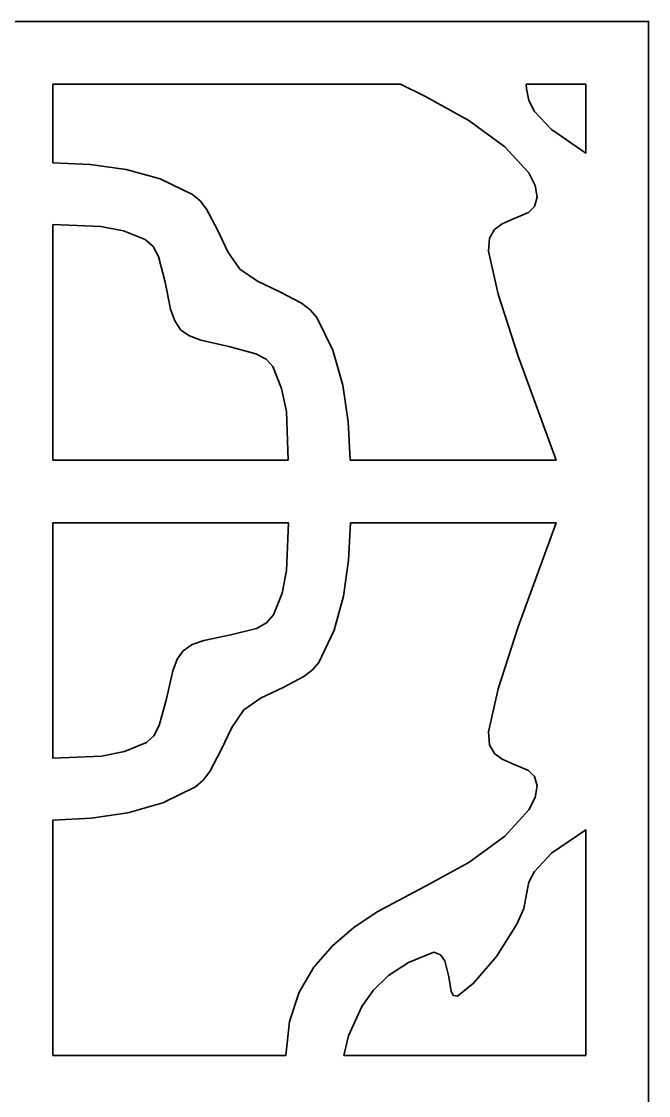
# Model space of a CAD drawing. Header units: centimetres. Extents: x -8.6 to -4, y -13.7 to 14.6.
# Drawn here: x -6.319 to -3.994, y 10.639 to 14.625 of the extents above; entities that cross this region are included whole.
import ezdxf

# ---------------------------------------------------------------- set-up
doc = ezdxf.new("R2010")
doc.units = ezdxf.units.CM
doc.header["$MEASUREMENT"] = 0
doc.layers.add('layer 1', color=7, linetype='Continuous')

msp = doc.modelspace()

# ---------------------------------------------------------------- linework, layer by layer
at = {"layer": 'layer 1', "color": 30, "lineweight": 35}
for points, knots in [([(-8.6438, -13.74126), (-8.6438, -13.74126), (-8.6438, -13.50875), (-8.6438, -13.50875), (-8.6438, -13.50875), (-8.6438, -13.50875), (-8.6438, -11.53244), (-8.6438, -11.53244), (-8.6438, -11.53244), (-8.6438, -11.53244), (-8.6438, -11.29993), (-8.6438, -11.29993), (-8.6438, -11.29993), (-8.6438, -11.29993), (-8.6438, -9.32362), (-8.6438, -9.32362), (-8.6438, -9.32362), (-8.6438, -9.32362), (-8.6438, -9.09111), (-8.6438, -9.09111), (-8.6438, -9.09111), (-8.6438, -9.09111), (-8.6438, -7.1148), (-8.6438, -7.1148), (-8.6438, -7.1148), (-8.6438, -7.1148), (-8.6438, -6.88229), (-8.6438, -6.88229), (-8.6438, -6.88229), (-8.6438, -6.88229), (-8.6438, -4.90598), (-8.6438, -4.90598), (-8.6438, -4.90598), (-8.6438, -4.90598), (-8.6438, -4.67347), (-8.6438, -4.67347), (-8.6438, -4.67347), (-8.6438, -4.67347), (-8.6438, -2.69716), (-8.6438, -2.69716), (-8.6438, -2.69716), (-8.6438, -2.69716), (-8.6438, -2.46465), (-8.6438, -2.46465), (-8.6438, -2.46465), (-8.6438, -2.46465), (-8.6438, -0.48834), (-8.6438, -0.48834), (-8.6438, -0.48834), (-8.6438, -0.48834), (-8.6438, -0.25583), (-8.6438, -0.25583), (-8.6438, -0.25583), (-8.6438, -0.25583), (-8.6438, 1.72048), (-8.6438, 1.72048), (-8.6438, 1.72048), (-8.6438, 1.72048), (-8.6438, 1.95299), (-8.6438, 1.95299), (-8.6438, 1.95299), (-8.6438, 1.95299), (-8.6438, 3.9293), (-8.6438, 3.9293), (-8.6438, 3.9293), (-8.6438, 3.9293), (-8.6438, 4.16181), (-8.6438, 4.16181), (-8.6438, 4.16181), (-8.6438, 4.16181), (-8.6438, 6.13812), (-8.6438, 6.13812), (-8.6438, 6.13812), (-8.6438, 6.13812), (-8.6438, 6.37063), (-8.6438, 6.37063), (-8.6438, 6.37063), (-8.6438, 6.37063), (-8.6438, 8.34694), (-8.6438, 8.34694), (-8.6438, 8.34694), (-8.6438, 8.34694), (-8.6438, 8.57945), (-8.6438, 8.57945), (-8.6438, 8.57945), (-8.6438, 8.57945), (-8.6438, 10.55576), (-8.6438, 10.55576), (-8.6438, 10.55576), (-8.6438, 10.55576), (-8.6438, 10.78827), (-8.6438, 10.78827), (-8.6438, 10.78827), (-8.6438, 10.78827), (-8.6438, 12.76458), (-8.6438, 12.76458), (-8.6438, 12.76458), (-8.6438, 12.76458), (-8.6438, 12.99709), (-8.6438, 12.99709), (-8.6438, 12.99709), (-8.6438, 12.99709), (-8.6438, 14.39213), (-8.6438, 14.39213), (-8.6438, 14.39213), (-8.6438, 14.39213), (-8.6438, 14.62464), (-8.6438, 14.62464), (-8.6438, 14.62464), (-8.6438, 14.62464), (-8.41129, 14.62464), (-8.41129, 14.62464), (-8.41129, 14.62464), (-8.41129, 14.62464), (-6.43498, 14.62464), (-6.43498, 14.62464), (-6.43498, 14.62464), (-6.43498, 14.62464), (-6.20247, 14.62464), (-6.20247, 14.62464), (-6.20247, 14.62464), (-6.20247, 14.62464), (-4.22616, 14.62464), (-4.22616, 14.62464), (-4.22616, 14.62464), (-4.22616, 14.62464), (-3.99365, 14.62464), (-3.99365, 14.62464), (-3.99365, 14.62464), (-3.99365, 14.62464), (-3.99365, 14.39213), (-3.99365, 14.39213), (-3.99365, 14.39213), (-3.99365, 14.39213), (-3.99365, 12.99709), (-3.99365, 12.99709), (-3.99365, 12.99709), (-3.99365, 12.99709), (-3.99365, 12.76458), (-3.99365, 12.76458), (-3.99365, 12.76458), (-3.99365, 12.76458), (-3.99365, 10.78827), (-3.99365, 10.78827), (-3.99365, 10.78827), (-3.99365, 10.78827), (-3.99365, 10.55576), (-3.99365, 10.55576), (-3.99365, 10.55576), (-3.99365, 10.55576), (-3.99365, 8.57945), (-3.99365, 8.57945), (-3.99365, 8.57945), (-3.99365, 8.57945), (-3.99365, 8.34694), (-3.99365, 8.34694), (-3.99365, 8.34694), (-3.99365, 8.34694), (-3.99365, 6.37063), (-3.99365, 6.37063), (-3.99365, 6.37063), (-3.99365, 6.37063), (-3.99365, 6.13812), (-3.99365, 6.13812), (-3.99365, 6.13812), (-3.99365, 6.13812), (-3.99365, 4.16181), (-3.99365, 4.16181), (-3.99365, 4.16181), (-3.99365, 4.16181), (-3.99365, 3.9293), (-3.99365, 3.9293), (-3.99365, 3.9293), (-3.99365, 3.9293), (-3.99365, 1.95299), (-3.99365, 1.95299), (-3.99365, 1.95299), (-3.99365, 1.95299), (-3.99365, 1.72048), (-3.99365, 1.72048), (-3.99365, 1.72048), (-3.99365, 1.72048), (-3.99365, -0.25583), (-3.99365, -0.25583), (-3.99365, -0.25583), (-3.99365, -0.25583), (-3.99365, -0.48834), (-3.99365, -0.48834), (-3.99365, -0.48834), (-3.99365, -0.48834), (-3.99365, -2.46465), (-3.99365, -2.46465), (-3.99365, -2.46465), (-3.99365, -2.46465), (-3.99365, -2.69716), (-3.99365, -2.69716), (-3.99365, -2.69716), (-3.99365, -2.69716), (-3.99365, -4.67347), (-3.99365, -4.67347), (-3.99365, -4.67347), (-3.99365, -4.67347), (-3.99365, -4.90598), (-3.99365, -4.90598), (-3.99365, -4.90598), (-3.99365, -4.90598), (-3.99365, -6.88229), (-3.99365, -6.88229), (-3.99365, -6.88229), (-3.99365, -6.88229), (-3.99365, -7.1148), (-3.99365, -7.1148), (-3.99365, -7.1148), (-3.99365, -7.1148), (-3.99365, -9.09111), (-3.99365, -9.09111), (-3.99365, -9.09111), (-3.99365, -9.09111), (-3.99365, -9.32362), (-3.99365, -9.32362), (-3.99365, -9.32362), (-3.99365, -9.32362), (-3.99365, -11.29993), (-3.99365, -11.29993), (-3.99365, -11.29993), (-3.99365, -11.29993), (-3.99365, -11.53244), (-3.99365, -11.53244), (-3.99365, -11.53244), (-3.99365, -11.53244), (-3.99365, -13.50875), (-3.99365, -13.50875), (-3.99365, -13.50875), (-3.99365, -13.50875), (-3.99365, -13.74126), (-3.99365, -13.74126), (-3.99365, -13.74126), (-3.99365, -13.74126), (-4.22616, -13.74126), (-4.22616, -13.74126), (-4.22616, -13.74126), (-4.22616, -13.74126), (-6.20247, -13.74126), (-6.20247, -13.74126), (-6.20247, -13.74126), (-6.20247, -13.74126), (-6.43498, -13.74126), (-6.43498, -13.74126), (-6.43498, -13.74126), (-6.43498, -13.74126), (-8.41129, -13.74126), (-8.41129, -13.74126), (-8.41129, -13.74126), (-8.41129, -13.74126), (-8.6438, -13.74126), (-8.6438, -13.74126)], [0, 0, 0, 0, 0.0153846, 0.0153846, 0.0153846, 0.0153846, 0.0307692, 0.0307692, 0.0307692, 0.0307692, 0.0461538, 0.0461538, 0.0461538, 0.0461538, 0.0615385, 0.0615385, 0.0615385, 0.0615385, 0.0769231, 0.0769231, 0.0769231, 0.0769231, 0.0923077, 0.0923077, 0.0923077, 0.0923077, 0.1076923, 0.1076923, 0.1076923, 0.1076923, 0.1230769, 0.1230769, 0.1230769, 0.1230769, 0.1384615, 0.1384615, 0.1384615, 0.1384615, 0.1538462, 0.1538462, 0.1538462, 0.1538462, 0.1692308, 0.1692308, 0.1692308, 0.1692308, 0.1846154, 0.1846154, 0.1846154, 0.1846154, 0.2, 0.2, 0.2, 0.2, 0.2153846, 0.2153846, 0.2153846, 0.2153846, 0.2307692, 0.2307692, 0.2307692, 0.2307692, 0.2461538, 0.2461538, 0.2461538, 0.2461538, 0.2615385, 0.2615385, 0.2615385, 0.2615385, 0.2769231, 0.2769231, 0.2769231, 0.2769231, 0.2923077, 0.2923077, 0.2923077, 0.2923077, 0.3076923, 0.3076923, 0.3076923, 0.3076923, 0.3230769, 0.3230769, 0.3230769, 0.3230769, 0.3384615, 0.3384615, 0.3384615, 0.3384615, 0.3538462, 0.3538462, 0.3538462, 0.3538462, 0.3692308, 0.3692308, 0.3692308, 0.3692308, 0.3846154, 0.3846154, 0.3846154, 0.3846154, 0.4, 0.4, 0.4, 0.4, 0.4153846, 0.4153846, 0.4153846, 0.4153846, 0.4307692, 0.4307692, 0.4307692, 0.4307692, 0.4461538, 0.4461538, 0.4461538, 0.4461538, 0.4615385, 0.4615385, 0.4615385, 0.4615385, 0.4769231, 0.4769231, 0.4769231, 0.4769231, 0.4923077, 0.4923077, 0.4923077, 0.4923077, 0.5076923, 0.5076923, 0.5076923, 0.5076923, 0.5230769, 0.5230769, 0.5230769, 0.5230769, 0.5384615, 0.5384615, 0.5384615, 0.5384615, 0.5538462, 0.5538462, 0.5538462, 0.5538462, 0.5692308, 0.5692308, 0.5692308, 0.5692308, 0.5846154, 0.5846154, 0.5846154, 0.5846154, 0.6, 0.6, 0.6, 0.6, 0.6153846, 0.6153846, 0.6153846, 0.6153846, 0.6307692, 0.6307692, 0.6307692, 0.6307692, 0.6461538, 0.6461538, 0.6461538, 0.6461538, 0.6615385, 0.6615385, 0.6615385, 0.6615385, 0.6769231, 0.6769231, 0.6769231, 0.6769231, 0.6923077, 0.6923077, 0.6923077, 0.6923077, 0.7076923, 0.7076923, 0.7076923, 0.7076923, 0.7230769, 0.7230769, 0.7230769, 0.7230769, 0.7384615, 0.7384615, 0.7384615, 0.7384615, 0.7538462, 0.7538462, 0.7538462, 0.7538462, 0.7692308, 0.7692308, 0.7692308, 0.7692308, 0.7846154, 0.7846154, 0.7846154, 0.7846154, 0.8, 0.8, 0.8, 0.8, 0.8153846, 0.8153846, 0.8153846, 0.8153846, 0.8307692, 0.8307692, 0.8307692, 0.8307692, 0.8461538, 0.8461538, 0.8461538, 0.8461538, 0.8615385, 0.8615385, 0.8615385, 0.8615385, 0.8769231, 0.8769231, 0.8769231, 0.8769231, 0.8923077, 0.8923077, 0.8923077, 0.8923077, 0.9076923, 0.9076923, 0.9076923, 0.9076923, 0.9230769, 0.9230769, 0.9230769, 0.9230769, 0.9384615, 0.9384615, 0.9384615, 0.9384615, 0.9538462, 0.9538462, 0.9538462, 0.9538462, 0.9692308, 0.9692308, 0.9692308, 0.9692308, 1, 1, 1, 1]), ([(-6.20247, 14.10034), (-6.20247, 14.10034), (-6.06384, 14.09365), (-6.06384, 14.09365), (-6.06384, 14.09365), (-6.06384, 14.09365), (-5.93073, 14.07534), (-5.93073, 14.07534), (-5.93073, 14.07534), (-5.93073, 14.07534), (-5.80401, 14.04018), (-5.80401, 14.04018), (-5.80401, 14.04018), (-5.80401, 14.04018), (-5.68485, 13.98292), (-5.68485, 13.98292), (-5.68485, 13.98292), (-5.68485, 13.98292), (-5.65666, 13.95967), (-5.65666, 13.95967), (-5.65666, 13.95967), (-5.65666, 13.95967), (-5.63254, 13.92828), (-5.63254, 13.92828), (-5.63254, 13.92828), (-5.63254, 13.92828), (-5.59185, 13.85097), (-5.59185, 13.85097), (-5.59185, 13.85097), (-5.59185, 13.85097), (-5.55377, 13.77047), (-5.55377, 13.77047), (-5.55377, 13.77047), (-5.55377, 13.77047), (-5.50931, 13.70595), (-5.50931, 13.70595), (-5.50931, 13.70595), (-5.50931, 13.70595), (-5.44333, 13.6609), (-5.44333, 13.6609), (-5.44333, 13.6609), (-5.44333, 13.6609), (-5.36021, 13.62137), (-5.36021, 13.62137), (-5.36021, 13.62137), (-5.36021, 13.62137), (-5.28, 13.57894), (-5.28, 13.57894), (-5.28, 13.57894), (-5.28, 13.57894), (-5.24774, 13.55453), (-5.24774, 13.55453), (-5.24774, 13.55453), (-5.24774, 13.55453), (-5.22361, 13.52633), (-5.22361, 13.52633), (-5.22361, 13.52633), (-5.22361, 13.52633), (-5.16374, 13.40485), (-5.16374, 13.40485), (-5.16374, 13.40485), (-5.16374, 13.40485), (-5.12683, 13.27552), (-5.12683, 13.27552), (-5.12683, 13.27552), (-5.12683, 13.27552), (-5.10707, 13.13921), (-5.10707, 13.13921), (-5.10707, 13.13921), (-5.10707, 13.13921), (-5.09951, 12.99709), (-5.09951, 12.99709), (-5.09951, 12.99709), (-5.09951, 12.99709), (-4.33631, 12.99709), (-4.33631, 12.99709), (-4.33631, 12.99709), (-4.33631, 12.99709), (-4.47668, 13.38305), (-4.47668, 13.38305), (-4.47668, 13.38305), (-4.47668, 13.38305), (-4.55109, 13.61294), (-4.55109, 13.61294), (-4.55109, 13.61294), (-4.55109, 13.61294), (-4.58742, 13.7725), (-4.58742, 13.7725), (-4.58742, 13.7725), (-4.58742, 13.7725), (-4.58306, 13.82046), (-4.58306, 13.82046), (-4.58306, 13.82046), (-4.58306, 13.82046), (-4.56446, 13.85272), (-4.56446, 13.85272), (-4.56446, 13.85272), (-4.56446, 13.85272), (-4.53655, 13.87364), (-4.53655, 13.87364), (-4.53655, 13.87364), (-4.53655, 13.87364), (-4.50313, 13.88846), (-4.50313, 13.88846), (-4.50313, 13.88846), (-4.50313, 13.88846), (-4.43861, 13.91637), (-4.43861, 13.91637), (-4.43861, 13.91637), (-4.43861, 13.91637), (-4.41623, 13.93874), (-4.41623, 13.93874), (-4.41623, 13.93874), (-4.41623, 13.93874), (-4.40664, 13.97275), (-4.40664, 13.97275), (-4.40664, 13.97275), (-4.40664, 13.97275), (-4.41333, 14.01605), (-4.41333, 14.01605), (-4.41333, 14.01605), (-4.41333, 14.01605), (-4.43687, 14.06255), (-4.43687, 14.06255), (-4.43687, 14.06255), (-4.43687, 14.06255), (-4.52638, 14.15992), (-4.52638, 14.15992), (-4.52638, 14.15992), (-4.52638, 14.15992), (-4.66007, 14.25757), (-4.66007, 14.25757), (-4.66007, 14.25757), (-4.66007, 14.25757), (-4.82312, 14.34708), (-4.82312, 14.34708), (-4.82312, 14.34708), (-4.82312, 14.34708), (-4.91322, 14.39213), (-4.91322, 14.39213), (-4.91322, 14.39213), (-4.91322, 14.39213), (-6.20247, 14.39213), (-6.20247, 14.39213), (-6.20247, 14.39213), (-6.20247, 14.39213), (-6.20247, 14.10034), (-6.20247, 14.10034)], [0, 0, 0, 0, 0.0263158, 0.0263158, 0.0263158, 0.0263158, 0.0526316, 0.0526316, 0.0526316, 0.0526316, 0.0789474, 0.0789474, 0.0789474, 0.0789474, 0.1052632, 0.1052632, 0.1052632, 0.1052632, 0.1315789, 0.1315789, 0.1315789, 0.1315789, 0.1578947, 0.1578947, 0.1578947, 0.1578947, 0.1842105, 0.1842105, 0.1842105, 0.1842105, 0.2105263, 0.2105263, 0.2105263, 0.2105263, 0.2368421, 0.2368421, 0.2368421, 0.2368421, 0.2631579, 0.2631579, 0.2631579, 0.2631579, 0.2894737, 0.2894737, 0.2894737, 0.2894737, 0.3157895, 0.3157895, 0.3157895, 0.3157895, 0.3421053, 0.3421053, 0.3421053, 0.3421053, 0.3684211, 0.3684211, 0.3684211, 0.3684211, 0.3947368, 0.3947368, 0.3947368, 0.3947368, 0.4210526, 0.4210526, 0.4210526, 0.4210526, 0.4473684, 0.4473684, 0.4473684, 0.4473684, 0.4736842, 0.4736842, 0.4736842, 0.4736842, 0.5, 0.5, 0.5, 0.5, 0.5263158, 0.5263158, 0.5263158, 0.5263158, 0.5526316, 0.5526316, 0.5526316, 0.5526316, 0.5789474, 0.5789474, 0.5789474, 0.5789474, 0.6052632, 0.6052632, 0.6052632, 0.6052632, 0.6315789, 0.6315789, 0.6315789, 0.6315789, 0.6578947, 0.6578947, 0.6578947, 0.6578947, 0.6842105, 0.6842105, 0.6842105, 0.6842105, 0.7105263, 0.7105263, 0.7105263, 0.7105263, 0.7368421, 0.7368421, 0.7368421, 0.7368421, 0.7631579, 0.7631579, 0.7631579, 0.7631579, 0.7894737, 0.7894737, 0.7894737, 0.7894737, 0.8157895, 0.8157895, 0.8157895, 0.8157895, 0.8421053, 0.8421053, 0.8421053, 0.8421053, 0.8684211, 0.8684211, 0.8684211, 0.8684211, 0.8947368, 0.8947368, 0.8947368, 0.8947368, 0.9210526, 0.9210526, 0.9210526, 0.9210526, 0.9473684, 0.9473684, 0.9473684, 0.9473684, 1, 1, 1, 1]), ([(-4.44762, 14.39213), (-4.44762, 14.39213), (-4.44588, 14.37528), (-4.44588, 14.37528), (-4.44588, 14.37528), (-4.44588, 14.37528), (-4.43716, 14.3311), (-4.43716, 14.3311), (-4.43716, 14.3311), (-4.43716, 14.3311), (-4.41681, 14.29099), (-4.41681, 14.29099), (-4.41681, 14.29099), (-4.41681, 14.29099), (-4.35375, 14.22357), (-4.35375, 14.22357), (-4.35375, 14.22357), (-4.35375, 14.22357), (-4.22616, 14.13638), (-4.22616, 14.13638), (-4.22616, 14.13638), (-4.22616, 14.13638), (-4.22616, 14.39213), (-4.22616, 14.39213), (-4.22616, 14.39213), (-4.22616, 14.39213), (-4.44762, 14.39213), (-4.44762, 14.39213)], [0, 0, 0, 0, 0.125, 0.125, 0.125, 0.125, 0.25, 0.25, 0.25, 0.25, 0.375, 0.375, 0.375, 0.375, 0.5, 0.5, 0.5, 0.5, 0.625, 0.625, 0.625, 0.625, 0.75, 0.75, 0.75, 0.75, 1, 1, 1, 1]), ([(-5.3294, 12.99709), (-5.3294, 12.99709), (-5.33638, 13.17786), (-5.33638, 13.17786), (-5.33638, 13.17786), (-5.33638, 13.17786), (-5.35411, 13.26331), (-5.35411, 13.26331), (-5.35411, 13.26331), (-5.35411, 13.26331), (-5.38724, 13.34469), (-5.38724, 13.34469), (-5.38724, 13.34469), (-5.38724, 13.34469), (-5.41165, 13.37143), (-5.41165, 13.37143), (-5.41165, 13.37143), (-5.41165, 13.37143), (-5.44973, 13.39119), (-5.44973, 13.39119), (-5.44973, 13.39119), (-5.44973, 13.39119), (-5.54971, 13.41822), (-5.54971, 13.41822), (-5.54971, 13.41822), (-5.54971, 13.41822), (-5.65346, 13.44234), (-5.65346, 13.44234), (-5.65346, 13.44234), (-5.65346, 13.44234), (-5.69618, 13.45862), (-5.69618, 13.45862), (-5.69618, 13.45862), (-5.69618, 13.45862), (-5.72757, 13.47983), (-5.72757, 13.47983), (-5.72757, 13.47983), (-5.72757, 13.47983), (-5.75024, 13.51384), (-5.75024, 13.51384), (-5.75024, 13.51384), (-5.75024, 13.51384), (-5.76594, 13.55714), (-5.76594, 13.55714), (-5.76594, 13.55714), (-5.76594, 13.55714), (-5.78628, 13.65741), (-5.78628, 13.65741), (-5.78628, 13.65741), (-5.78628, 13.65741), (-5.81069, 13.75303), (-5.81069, 13.75303), (-5.81069, 13.75303), (-5.81069, 13.75303), (-5.83104, 13.78994), (-5.83104, 13.78994), (-5.83104, 13.78994), (-5.83104, 13.78994), (-5.86068, 13.81551), (-5.86068, 13.81551), (-5.86068, 13.81551), (-5.86068, 13.81551), (-5.9409, 13.84748), (-5.9409, 13.84748), (-5.9409, 13.84748), (-5.9409, 13.84748), (-6.02489, 13.86434), (-6.02489, 13.86434), (-6.02489, 13.86434), (-6.02489, 13.86434), (-6.20247, 13.87074), (-6.20247, 13.87074), (-6.20247, 13.87074), (-6.20247, 13.87074), (-6.20247, 12.99709), (-6.20247, 12.99709), (-6.20247, 12.99709), (-6.20247, 12.99709), (-5.3294, 12.99709), (-5.3294, 12.99709)], [0, 0, 0, 0, 0.047619, 0.047619, 0.047619, 0.047619, 0.0952381, 0.0952381, 0.0952381, 0.0952381, 0.1428571, 0.1428571, 0.1428571, 0.1428571, 0.1904762, 0.1904762, 0.1904762, 0.1904762, 0.2380952, 0.2380952, 0.2380952, 0.2380952, 0.2857143, 0.2857143, 0.2857143, 0.2857143, 0.3333333, 0.3333333, 0.3333333, 0.3333333, 0.3809524, 0.3809524, 0.3809524, 0.3809524, 0.4285714, 0.4285714, 0.4285714, 0.4285714, 0.4761905, 0.4761905, 0.4761905, 0.4761905, 0.5238095, 0.5238095, 0.5238095, 0.5238095, 0.5714286, 0.5714286, 0.5714286, 0.5714286, 0.6190476, 0.6190476, 0.6190476, 0.6190476, 0.6666667, 0.6666667, 0.6666667, 0.6666667, 0.7142857, 0.7142857, 0.7142857, 0.7142857, 0.7619048, 0.7619048, 0.7619048, 0.7619048, 0.8095238, 0.8095238, 0.8095238, 0.8095238, 0.8571429, 0.8571429, 0.8571429, 0.8571429, 0.9047619, 0.9047619, 0.9047619, 0.9047619, 1, 1, 1, 1]), ([(-5.09922, 12.76458), (-5.09922, 12.76458), (-5.1062, 12.62595), (-5.1062, 12.62595), (-5.1062, 12.62595), (-5.1062, 12.62595), (-5.12422, 12.49255), (-5.12422, 12.49255), (-5.12422, 12.49255), (-5.12422, 12.49255), (-5.15938, 12.36583), (-5.15938, 12.36583), (-5.15938, 12.36583), (-5.15938, 12.36583), (-5.21664, 12.24667), (-5.21664, 12.24667), (-5.21664, 12.24667), (-5.21664, 12.24667), (-5.24018, 12.21848), (-5.24018, 12.21848), (-5.24018, 12.21848), (-5.24018, 12.21848), (-5.27157, 12.19436), (-5.27157, 12.19436), (-5.27157, 12.19436), (-5.27157, 12.19436), (-5.34888, 12.15367), (-5.34888, 12.15367), (-5.34888, 12.15367), (-5.34888, 12.15367), (-5.42938, 12.1156), (-5.42938, 12.1156), (-5.42938, 12.1156), (-5.42938, 12.1156), (-5.4939, 12.07113), (-5.4939, 12.07113), (-5.4939, 12.07113), (-5.4939, 12.07113), (-5.53866, 12.00515), (-5.53866, 12.00515), (-5.53866, 12.00515), (-5.53866, 12.00515), (-5.57848, 11.92203), (-5.57848, 11.92203), (-5.57848, 11.92203), (-5.57848, 11.92203), (-5.62062, 11.84211), (-5.62062, 11.84211), (-5.62062, 11.84211), (-5.62062, 11.84211), (-5.64532, 11.80956), (-5.64532, 11.80956), (-5.64532, 11.80956), (-5.64532, 11.80956), (-5.67352, 11.78544), (-5.67352, 11.78544), (-5.67352, 11.78544), (-5.67352, 11.78544), (-5.795, 11.72556), (-5.795, 11.72556), (-5.795, 11.72556), (-5.795, 11.72556), (-5.92433, 11.68865), (-5.92433, 11.68865), (-5.92433, 11.68865), (-5.92433, 11.68865), (-6.06064, 11.66889), (-6.06064, 11.66889), (-6.06064, 11.66889), (-6.06064, 11.66889), (-6.20247, 11.66133), (-6.20247, 11.66133), (-6.20247, 11.66133), (-6.20247, 11.66133), (-6.20247, 10.78827), (-6.20247, 10.78827), (-6.20247, 10.78827), (-6.20247, 10.78827), (-5.33841, 10.78827), (-5.33841, 10.78827), (-5.33841, 10.78827), (-5.33841, 10.78827), (-5.32534, 10.91411), (-5.32534, 10.91411), (-5.32534, 10.91411), (-5.32534, 10.91411), (-5.28959, 11.02281), (-5.28959, 11.02281), (-5.28959, 11.02281), (-5.28959, 11.02281), (-5.23495, 11.1161), (-5.23495, 11.1161), (-5.23495, 11.1161), (-5.23495, 11.1161), (-5.16578, 11.19545), (-5.16578, 11.19545), (-5.16578, 11.19545), (-5.16578, 11.19545), (-5.08614, 11.26317), (-5.08614, 11.26317), (-5.08614, 11.26317), (-5.08614, 11.26317), (-4.99953, 11.321), (-4.99953, 11.321), (-4.99953, 11.321), (-4.99953, 11.321), (-4.82312, 11.41459), (-4.82312, 11.41459), (-4.82312, 11.41459), (-4.82312, 11.41459), (-4.66007, 11.5041), (-4.66007, 11.5041), (-4.66007, 11.5041), (-4.66007, 11.5041), (-4.52638, 11.60175), (-4.52638, 11.60175), (-4.52638, 11.60175), (-4.52638, 11.60175), (-4.43687, 11.69912), (-4.43687, 11.69912), (-4.43687, 11.69912), (-4.43687, 11.69912), (-4.41333, 11.74562), (-4.41333, 11.74562), (-4.41333, 11.74562), (-4.41333, 11.74562), (-4.40664, 11.78892), (-4.40664, 11.78892), (-4.40664, 11.78892), (-4.40664, 11.78892), (-4.41623, 11.82293), (-4.41623, 11.82293), (-4.41623, 11.82293), (-4.41623, 11.82293), (-4.43861, 11.84531), (-4.43861, 11.84531), (-4.43861, 11.84531), (-4.43861, 11.84531), (-4.50313, 11.87321), (-4.50313, 11.87321), (-4.50313, 11.87321), (-4.50313, 11.87321), (-4.53655, 11.88803), (-4.53655, 11.88803), (-4.53655, 11.88803), (-4.53655, 11.88803), (-4.56446, 11.90895), (-4.56446, 11.90895), (-4.56446, 11.90895), (-4.56446, 11.90895), (-4.58306, 11.94122), (-4.58306, 11.94122), (-4.58306, 11.94122), (-4.58306, 11.94122), (-4.58742, 11.98917), (-4.58742, 11.98917), (-4.58742, 11.98917), (-4.58742, 11.98917), (-4.55109, 12.14873), (-4.55109, 12.14873), (-4.55109, 12.14873), (-4.55109, 12.14873), (-4.47668, 12.37862), (-4.47668, 12.37862), (-4.47668, 12.37862), (-4.47668, 12.37862), (-4.33631, 12.76458), (-4.33631, 12.76458), (-4.33631, 12.76458), (-4.33631, 12.76458), (-5.09922, 12.76458), (-5.09922, 12.76458)], [0, 0, 0, 0, 0.0227273, 0.0227273, 0.0227273, 0.0227273, 0.0454545, 0.0454545, 0.0454545, 0.0454545, 0.0681818, 0.0681818, 0.0681818, 0.0681818, 0.0909091, 0.0909091, 0.0909091, 0.0909091, 0.1136364, 0.1136364, 0.1136364, 0.1136364, 0.1363636, 0.1363636, 0.1363636, 0.1363636, 0.1590909, 0.1590909, 0.1590909, 0.1590909, 0.1818182, 0.1818182, 0.1818182, 0.1818182, 0.2045455, 0.2045455, 0.2045455, 0.2045455, 0.2272727, 0.2272727, 0.2272727, 0.2272727, 0.25, 0.25, 0.25, 0.25, 0.2727273, 0.2727273, 0.2727273, 0.2727273, 0.2954545, 0.2954545, 0.2954545, 0.2954545, 0.3181818, 0.3181818, 0.3181818, 0.3181818, 0.3409091, 0.3409091, 0.3409091, 0.3409091, 0.3636364, 0.3636364, 0.3636364, 0.3636364, 0.3863636, 0.3863636, 0.3863636, 0.3863636, 0.4090909, 0.4090909, 0.4090909, 0.4090909, 0.4318182, 0.4318182, 0.4318182, 0.4318182, 0.4545455, 0.4545455, 0.4545455, 0.4545455, 0.4772727, 0.4772727, 0.4772727, 0.4772727, 0.5, 0.5, 0.5, 0.5, 0.5227273, 0.5227273, 0.5227273, 0.5227273, 0.5454545, 0.5454545, 0.5454545, 0.5454545, 0.5681818, 0.5681818, 0.5681818, 0.5681818, 0.5909091, 0.5909091, 0.5909091, 0.5909091, 0.6136364, 0.6136364, 0.6136364, 0.6136364, 0.6363636, 0.6363636, 0.6363636, 0.6363636, 0.6590909, 0.6590909, 0.6590909, 0.6590909, 0.6818182, 0.6818182, 0.6818182, 0.6818182, 0.7045455, 0.7045455, 0.7045455, 0.7045455, 0.7272727, 0.7272727, 0.7272727, 0.7272727, 0.75, 0.75, 0.75, 0.75, 0.7727273, 0.7727273, 0.7727273, 0.7727273, 0.7954545, 0.7954545, 0.7954545, 0.7954545, 0.8181818, 0.8181818, 0.8181818, 0.8181818, 0.8409091, 0.8409091, 0.8409091, 0.8409091, 0.8636364, 0.8636364, 0.8636364, 0.8636364, 0.8863636, 0.8863636, 0.8863636, 0.8863636, 0.9090909, 0.9090909, 0.9090909, 0.9090909, 0.9318182, 0.9318182, 0.9318182, 0.9318182, 0.9545455, 0.9545455, 0.9545455, 0.9545455, 1, 1, 1, 1]), ([(-6.20247, 11.89123), (-6.20247, 11.89123), (-6.02199, 11.89849), (-6.02199, 11.89849), (-6.02199, 11.89849), (-6.02199, 11.89849), (-5.93654, 11.91593), (-5.93654, 11.91593), (-5.93654, 11.91593), (-5.93654, 11.91593), (-5.85516, 11.94906), (-5.85516, 11.94906), (-5.85516, 11.94906), (-5.85516, 11.94906), (-5.82842, 11.97377), (-5.82842, 11.97377), (-5.82842, 11.97377), (-5.82842, 11.97377), (-5.80866, 12.01184), (-5.80866, 12.01184), (-5.80866, 12.01184), (-5.80866, 12.01184), (-5.78134, 12.11153), (-5.78134, 12.11153), (-5.78134, 12.11153), (-5.78134, 12.11153), (-5.75722, 12.21528), (-5.75722, 12.21528), (-5.75722, 12.21528), (-5.75722, 12.21528), (-5.74123, 12.2583), (-5.74123, 12.2583), (-5.74123, 12.2583), (-5.74123, 12.2583), (-5.71973, 12.28939), (-5.71973, 12.28939), (-5.71973, 12.28939), (-5.71973, 12.28939), (-5.68572, 12.31235), (-5.68572, 12.31235), (-5.68572, 12.31235), (-5.68572, 12.31235), (-5.64242, 12.32776), (-5.64242, 12.32776), (-5.64242, 12.32776), (-5.64242, 12.32776), (-5.54215, 12.34839), (-5.54215, 12.34839), (-5.54215, 12.34839), (-5.54215, 12.34839), (-5.44682, 12.37252), (-5.44682, 12.37252), (-5.44682, 12.37252), (-5.44682, 12.37252), (-5.40962, 12.39286), (-5.40962, 12.39286), (-5.40962, 12.39286), (-5.40962, 12.39286), (-5.38433, 12.42251), (-5.38433, 12.42251), (-5.38433, 12.42251), (-5.38433, 12.42251), (-5.35207, 12.50301), (-5.35207, 12.50301), (-5.35207, 12.50301), (-5.35207, 12.50301), (-5.33551, 12.587), (-5.33551, 12.587), (-5.33551, 12.587), (-5.33551, 12.587), (-5.32911, 12.76458), (-5.32911, 12.76458), (-5.32911, 12.76458), (-5.32911, 12.76458), (-6.20247, 12.76458), (-6.20247, 12.76458), (-6.20247, 12.76458), (-6.20247, 12.76458), (-6.20247, 11.89123), (-6.20247, 11.89123)], [0, 0, 0, 0, 0.047619, 0.047619, 0.047619, 0.047619, 0.0952381, 0.0952381, 0.0952381, 0.0952381, 0.1428571, 0.1428571, 0.1428571, 0.1428571, 0.1904762, 0.1904762, 0.1904762, 0.1904762, 0.2380952, 0.2380952, 0.2380952, 0.2380952, 0.2857143, 0.2857143, 0.2857143, 0.2857143, 0.3333333, 0.3333333, 0.3333333, 0.3333333, 0.3809524, 0.3809524, 0.3809524, 0.3809524, 0.4285714, 0.4285714, 0.4285714, 0.4285714, 0.4761905, 0.4761905, 0.4761905, 0.4761905, 0.5238095, 0.5238095, 0.5238095, 0.5238095, 0.5714286, 0.5714286, 0.5714286, 0.5714286, 0.6190476, 0.6190476, 0.6190476, 0.6190476, 0.6666667, 0.6666667, 0.6666667, 0.6666667, 0.7142857, 0.7142857, 0.7142857, 0.7142857, 0.7619048, 0.7619048, 0.7619048, 0.7619048, 0.8095238, 0.8095238, 0.8095238, 0.8095238, 0.8571429, 0.8571429, 0.8571429, 0.8571429, 0.9047619, 0.9047619, 0.9047619, 0.9047619, 1, 1, 1, 1]), ([(-5.12334, 10.78827), (-5.12334, 10.78827), (-5.10649, 10.86035), (-5.10649, 10.86035), (-5.10649, 10.86035), (-5.10649, 10.86035), (-5.05708, 10.96992), (-5.05708, 10.96992), (-5.05708, 10.96992), (-5.05708, 10.96992), (-5.01436, 11.02862), (-5.01436, 11.02862), (-5.01436, 11.02862), (-5.01436, 11.02862), (-4.95739, 11.08472), (-4.95739, 11.08472), (-4.95739, 11.08472), (-4.95739, 11.08472), (-4.88328, 11.13354), (-4.88328, 11.13354), (-4.88328, 11.13354), (-4.88328, 11.13354), (-4.79028, 11.17191), (-4.79028, 11.17191), (-4.79028, 11.17191), (-4.79028, 11.17191), (-4.76499, 11.16115), (-4.76499, 11.16115), (-4.76499, 11.16115), (-4.76499, 11.16115), (-4.74872, 11.13965), (-4.74872, 11.13965), (-4.74872, 11.13965), (-4.74872, 11.13965), (-4.73419, 11.08036), (-4.73419, 11.08036), (-4.73419, 11.08036), (-4.73419, 11.08036), (-4.72547, 11.02572), (-4.72547, 11.02572), (-4.72547, 11.02572), (-4.72547, 11.02572), (-4.71704, 11.01031), (-4.71704, 11.01031), (-4.71704, 11.01031), (-4.71704, 11.01031), (-4.70251, 11.00828), (-4.70251, 11.00828), (-4.70251, 11.00828), (-4.70251, 11.00828), (-4.64235, 11.05594), (-4.64235, 11.05594), (-4.64235, 11.05594), (-4.64235, 11.05594), (-4.55777, 11.15476), (-4.55777, 11.15476), (-4.55777, 11.15476), (-4.55777, 11.15476), (-4.48133, 11.27508), (-4.48133, 11.27508), (-4.48133, 11.27508), (-4.48133, 11.27508), (-4.45634, 11.33379), (-4.45634, 11.33379), (-4.45634, 11.33379), (-4.45634, 11.33379), (-4.44588, 11.38639), (-4.44588, 11.38639), (-4.44588, 11.38639), (-4.44588, 11.38639), (-4.43716, 11.43057), (-4.43716, 11.43057), (-4.43716, 11.43057), (-4.43716, 11.43057), (-4.41681, 11.47068), (-4.41681, 11.47068), (-4.41681, 11.47068), (-4.41681, 11.47068), (-4.35375, 11.53811), (-4.35375, 11.53811), (-4.35375, 11.53811), (-4.35375, 11.53811), (-4.22616, 11.6253), (-4.22616, 11.6253), (-4.22616, 11.6253), (-4.22616, 11.6253), (-4.22616, 10.78827), (-4.22616, 10.78827), (-4.22616, 10.78827), (-4.22616, 10.78827), (-5.12334, 10.78827), (-5.12334, 10.78827)], [0, 0, 0, 0, 0.0416667, 0.0416667, 0.0416667, 0.0416667, 0.0833333, 0.0833333, 0.0833333, 0.0833333, 0.125, 0.125, 0.125, 0.125, 0.1666667, 0.1666667, 0.1666667, 0.1666667, 0.2083333, 0.2083333, 0.2083333, 0.2083333, 0.25, 0.25, 0.25, 0.25, 0.2916667, 0.2916667, 0.2916667, 0.2916667, 0.3333333, 0.3333333, 0.3333333, 0.3333333, 0.375, 0.375, 0.375, 0.375, 0.4166667, 0.4166667, 0.4166667, 0.4166667, 0.4583333, 0.4583333, 0.4583333, 0.4583333, 0.5, 0.5, 0.5, 0.5, 0.5416667, 0.5416667, 0.5416667, 0.5416667, 0.5833333, 0.5833333, 0.5833333, 0.5833333, 0.625, 0.625, 0.625, 0.625, 0.6666667, 0.6666667, 0.6666667, 0.6666667, 0.7083333, 0.7083333, 0.7083333, 0.7083333, 0.75, 0.75, 0.75, 0.75, 0.7916667, 0.7916667, 0.7916667, 0.7916667, 0.8333333, 0.8333333, 0.8333333, 0.8333333, 0.875, 0.875, 0.875, 0.875, 0.9166667, 0.9166667, 0.9166667, 0.9166667, 1, 1, 1, 1])]:
    msp.add_open_spline(points, degree=3, knots=knots, dxfattribs=at)

doc.saveas('drawing.dxf')
